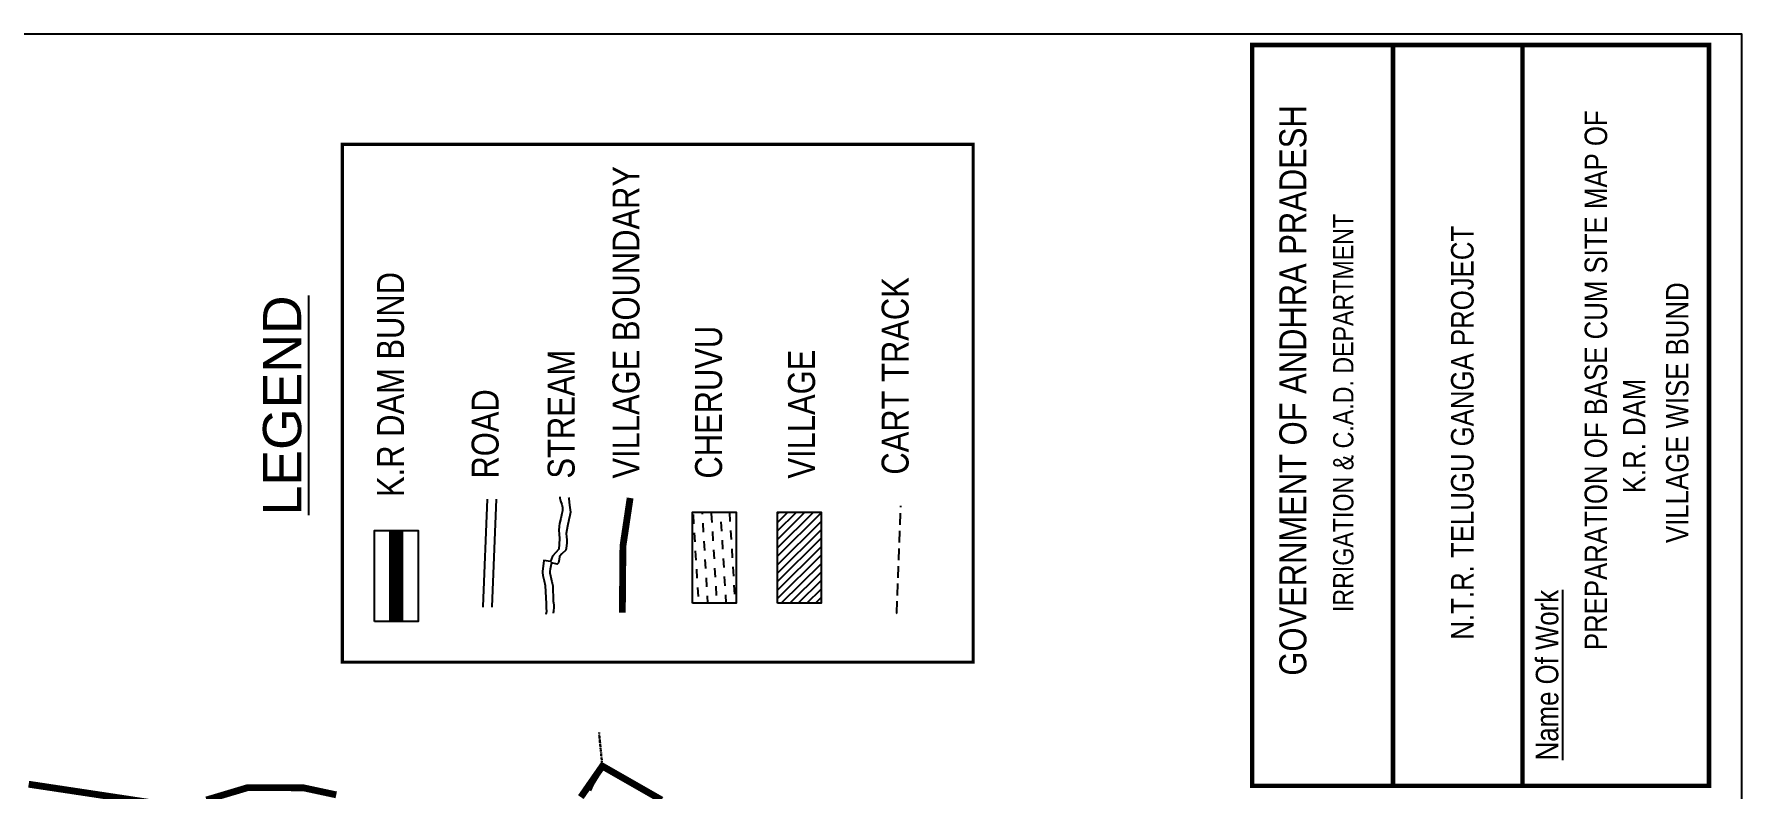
# Model space of a CAD drawing. Header units: inches. Extents: x 342704 to 348847, y 1587316 to 1596013.
# Drawn here: x 345213 to 348847, y 1594408 to 1596013 of the extents above; entities that cross this region are included whole.
import ezdxf
from ezdxf.enums import TextEntityAlignment as Align

# ---------------------------------------------------------------- set-up
doc = ezdxf.new("R2010")
doc.units = ezdxf.units.IN
doc.header["$MEASUREMENT"] = 0
for name, pattern in [('ACAD_ISO03W100', [30, 12, -18]), ('BORDER', [1.75, 0.5, -0.25, 0.5, -0.25, 0, -0.25]), ('DASHED', [0.75, 0.5, -0.25])]:
    doc.linetypes.add(name, pattern=pattern)
for name, color, linetype in [('BLOCK', 7, 'Continuous'), ('C LINE COO', 6, 'Continuous'), ('FRAME 025', 7, 'Continuous'), ('NALA', 4, 'Continuous'), ('STREAM', 4, 'Continuous'), ('TABLE', 7, 'Continuous'), ('Tank', 17, 'Continuous'), ('TITLEBLOCK', 7, 'Continuous'), ('VILLAGE_AREA', 1, 'Continuous')]:
    doc.layers.add(name, color=color, linetype=linetype)
doc.layers.add('ROAD', color=1, linetype='Continuous', lineweight=25)
doc.layers.add('VILL_BOUNDARY', color=6, linetype='BORDER', lineweight=30)
doc.styles.add('A', font='arial.ttf')
doc.styles.add('ARIALN', font='ARIALN.TTF')

msp = doc.modelspace()

# ---------------------------------------------------------------- hatches: boundary and pattern name
at = {"layer": 'Tank'}
h = msp.add_hatch(dxfattribs=at)
h.set_pattern_fill('DASH', color=4, scale=155.195912, angle=93.5405, style=0)
h.set_pattern_definition([(93.5405362, (16617472.922, -2410028.633), (-20.56047188, 18.164452831), [19.399489047, -19.399489047])])
h.paths.add_polyline_path([(346706.7, 1594996.7), (346614, 1594996.7), (346614, 1594802.8), (346706.7, 1594802.8)])
at = {"layer": 'VILLAGE_AREA'}
h = msp.add_hatch(dxfattribs=at)
h.set_pattern_fill('ANSI31', color=256, scale=102.119787, angle=179.8223, style=0)
h.set_pattern_definition([(224.8222507, (2639297.247, 1106707.47), (8.998153735, -9.05415779), [])])
h.paths.add_polyline_path([(346794.7, 1594802.8), (346887.4, 1594802.8), (346887.4, 1594996.7), (346794.7, 1594996.7)])

# ---------------------------------------------------------------- linework, layer by layer
at = {"layer": 'BLOCK', "color": 5, "const_width": 30}
msp.add_lwpolyline([(345983.5, 1594957.6), (345983.5, 1594763.7)], dxfattribs=at)
at = {"layer": 'C LINE COO', "color": 0}
msp.add_lwpolyline([(348846.6, 1587316.4), (348846.6, 1596013.3), (342704, 1596013.3), (342704, 1587316.4), (348846.6, 1587316.4)], dxfattribs=at)
at = {"layer": 'FRAME 025', "lineweight": -3}
for points, const_width in [([(347804.6, 1594414.5), (347804.6, 1595990.1), (348776.6, 1595990.1), (348776.6, 1594414.5)], 9.57), ([(345868.8, 1594677.5), (345868.8, 1595779), (347211, 1595779), (347211, 1594677.5)], 6.7)]:
    msp.add_lwpolyline(points, close=True, dxfattribs=dict(at, const_width=const_width))
at = {"layer": 'FRAME 025', "lineweight": -3, "const_width": 9.57}
for points in [[(348104.5, 1594414.5), (348104.5, 1595990.1)], [(348380, 1594414.5), (348380, 1595990.1)], [(348776.6, 1594414.5), (348776.6, 1595990.1)]]:
    msp.add_lwpolyline(points, dxfattribs=at)
at = {"layer": 'FRAME 025', "lineweight": -3}
for points in [[(346614, 1594802.8), (346614, 1594996.7), (346706.7, 1594996.7), (346706.7, 1594802.8)], [(345937.2, 1594763.7), (345937.2, 1594957.6), (346029.9, 1594957.6), (346029.9, 1594763.7)]]:
    msp.add_lwpolyline(points, close=True, dxfattribs=at)
at = {"layer": 'NALA'}
for points in [[(346422.1, 1594456.3), (346419.1, 1594444.3), (346401.9, 1594416.4), (346396.3, 1594403.8)], [(346496.6, 1594406.1), (346499.7, 1594411.9)]]:
    msp.add_lwpolyline(points, dxfattribs=at)
at = {"layer": 'ROAD', "color": 1}
for points in [[(346168.5, 1594794.6), (346168.8, 1594796.1), (346177.8, 1595024.3)], [(346187.7, 1594794.6), (346187.8, 1594795.2), (346196.9, 1595024.3)]]:
    msp.add_lwpolyline(points, dxfattribs=at)
at = {"layer": 'ROAD', "color": 1, "linetype": 'DASHED', "ltscale": 50}
msp.add_lwpolyline([(347047.9, 1594780.6), (347048.3, 1594782), (347057.2, 1595010.3)], dxfattribs=at)
at = {"layer": 'STREAM'}
for points in [[(346331.5, 1595029.2), (346331.7, 1595026.4), (346333, 1595020.7), (346335.7, 1595013.1), (346336.7, 1595009.7), (346337, 1595006.5), (346337.3, 1595004.6), (346337.2, 1594999.6), (346336.2, 1594993.4), (346333.7, 1594983.2), (346331.1, 1594972.1), (346330.2, 1594966.9), (346329.8, 1594957.5), (346330.4, 1594950.1), (346330.6, 1594939.6), (346329.7, 1594918), (346316.2, 1594903.1), (346311.7, 1594891.6), (346297.5, 1594893.4), (346296, 1594881.9), (346294.9, 1594871), (346294.9, 1594868.3), (346295.4, 1594861.6), (346298, 1594850.7), (346300.4, 1594840.7), (346302.6, 1594801.5), (346302.5, 1594793), (346303, 1594785.3), (346302, 1594778.9)], [(346350.2, 1595027.6), (346350.5, 1595026.3), (346351.7, 1595017.3), (346353, 1595006.2), (346354.1, 1594996.7), (346353.1, 1594989.4), (346351.1, 1594980.3), (346347.9, 1594967), (346345.4, 1594951.3), (346345.7, 1594943.8), (346346.2, 1594937.9), (346346.5, 1594931.1), (346344.8, 1594919.4), (346344.2, 1594915.5), (346335.8, 1594907.8), (346331.1, 1594902.1), (346330.4, 1594895.6), (346328.5, 1594888.9), (346326.1, 1594885.7), (346314.1, 1594888.7), (346312.5, 1594882.4), (346310.8, 1594874.9), (346310.5, 1594870.8), (346310.4, 1594867.3), (346311.7, 1594861.3), (346312.2, 1594858.3), (346313, 1594854.6), (346313.8, 1594851.4), (346314.5, 1594849), (346315.6, 1594845.7), (346316.6, 1594839.6), (346317.7, 1594807.2), (346318.3, 1594803.9), (346318.6, 1594798.8), (346318.8, 1594795.2), (346317.9, 1594785), (346317.7, 1594783.2), (346317.6, 1594781.4)]]:
    msp.add_lwpolyline(points, dxfattribs=at)
at = {"layer": 'VILL_BOUNDARY', "color": 6, "linetype": 'ACAD_ISO03W100', "lineweight": -2, "ltscale": 3, "const_width": 14.5}
for points in [[(346464.6, 1594782.9), (346465.9, 1594924.3), (346481.2, 1595026.7)], [(346376.3, 1594390.4), (346422.1, 1594456.3), (346548.1, 1594384.3)], [(345201.5, 1594417.8), (345498, 1594373.1)], [(345579.7, 1594384.3), (345667.6, 1594410.6), (345785.8, 1594410.2), (345855.9, 1594395.2)]]:
    msp.add_lwpolyline(points, dxfattribs=at)
at = {"layer": 'VILL_BOUNDARY'}
msp.add_lwpolyline([(346422.1, 1594456.3), (346415, 1594527.6)], dxfattribs=at)
at = {"layer": 'VILLAGE_AREA'}
msp.add_lwpolyline([(346794.7, 1594802.8), (346794.7, 1594996.7), (346887.4, 1594996.7), (346887.4, 1594802.8)], close=True, dxfattribs=at)

# ---------------------------------------------------------------- texts
at = {"layer": 'TABLE', "extrusion": (-0.004807, 0.000201441, 0.999988), "style": 'A'}
msp.add_text('%%ULEGEND', height=81.41, rotation=90, dxfattribs=at).set_placement((345736.7, 1595223.9, -1340.6), align=Align.MIDDLE)
at = {"layer": 'TITLEBLOCK', "extrusion": (-0.004807, 0.000201441, 0.999988), "style": 'ARIALN'}
for s, height, p in [('GOVERNMENT OF ANDHRA PRADESH ', 57.429, (347916, 1594649.1, -1358.7)), ('PREPARATION OF BASE CUM SITE MAP OF ', 47.857, (348555.9, 1594703.4, -1359.8)), ('VILLAGE BOUNDARY', 57.393, (346497.1, 1595068.3, -1344.3)), ('IRRIGATION & C.A.D. DEPARTMENT', 43.071, (348016, 1594784.3, -1358.7)), ('N.T.R. TELUGU GANGA PROJECT', 47.857, (348271.7, 1594725.7, -1358.4)), ('K.R DAM BUND', 57.393, (345996, 1595029.2, -1341.9)), ('CART TRACK', 57.39, (347069.7, 1595076.7, -1347)), ('VILLAGE WISE BUND', 47.857, (348729, 1594931.2, -1360.6)), ('CHERUVU', 57.39, (346672.8, 1595068.3, -1345.1)), ('STREAM', 57.39, (346359.1, 1595068.3, -1343.6)), ('VILLAGE', 57.39, (346870.6, 1595068.3, -1346.1)), ('ROAD', 57.39, (346197.3, 1595068.3, -1342.8)), ('K.R. DAM', 47.86, (348637.2, 1595037, -1360.1)), ('%%UName Of Work', 47.857, (348452, 1594469, -1359.3))]:
    msp.add_text(s, height=height, rotation=90, dxfattribs=at).set_placement(p)

doc.saveas('drawing.dxf')
